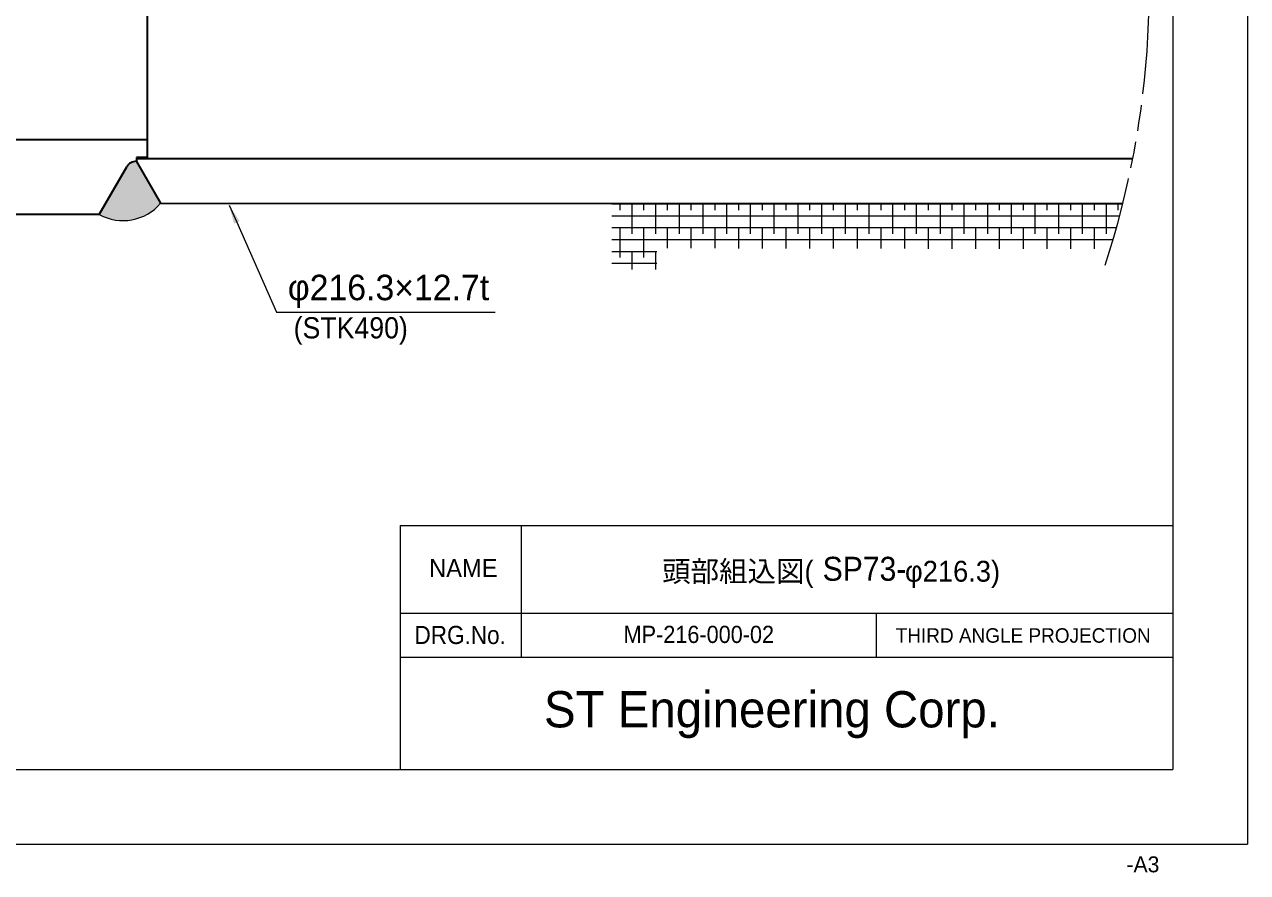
# Model space of a CAD drawing. Units: millimetres at full size, sheet at 1:2; details may follow other scales. Extents: x 2335 to 3175, y 1300 to 1901.
# Drawn here: x 2848 to 3175.5, y 1299.6 to 1526.6 of the extents above; entities that cross this region are included whole.
import ezdxf
from ezdxf.enums import TextEntityAlignment as Align

# ---------------------------------------------------------------- set-up
doc = ezdxf.new("R2010")
doc.units = ezdxf.units.MM
doc.header["$LTSCALE"] = 2
doc.linetypes.add('CHAIN_DOUBLE_DASH', pattern=[23.5, 12, -1.5, 3.5, -1.5, 3.5, -1.5])
for name, color, linetype, lineweight in [('1外形線', 7, 'Continuous', 35), ('2細い実線', 3, 'Continuous', 20), ('5想像線', 6, 'CHAIN_DOUBLE_DASH', 13), ('6寸法線', 4, 'Continuous', 13), ('7 枠・タイトル', 7, 'Continuous', 13), ('7枠', 7, 'Continuous', 13)]:
    doc.layers.add(name, color=color, linetype=linetype, lineweight=lineweight)
doc.styles.add('Arial', font='')
doc.styles.add('ＭＳ Ｐゴシック', font='')
doc.styles.get('Arial').set_extended_font_data('Arial')
doc.styles.get('ＭＳ Ｐゴシック').set_extended_font_data('MS PGothic')

# ---------------------------------------------------------------- blocks, each defined once
blk = doc.blocks.new('filled_arrow')
at = {"color": 0, "linetype": 'Continuous', "lineweight": -2}
blk.add_solid([(7.5, 1.25), (0, 0), (7.5, -1.25)], dxfattribs=at)

msp = doc.modelspace()

# ---------------------------------------------------------------- hatches: boundary and pattern name
at = {"layer": '6寸法線'}
msp.add_hatch(color=3, dxfattribs=at).paths.add_polyline_path([(2868.019, 1475.75), (2875.38, 1488.498, -0.26536), (2877.949, 1489.998), (2884.444, 1478.748, -0.35518)])

# ---------------------------------------------------------------- linework, layer by layer
at = {"layer": '1外形線'}
for p, q in [((2880.978, 1494.242), (2880.978, 1540.12)), ((2874.478, 1495.75), (2844.978, 1495.75)), ((2880.978, 1495.75), (2844.978, 1495.75)), ((2880.978, 1490.998), (2880.978, 1494.242)), ((2880.978, 1490.998), (2877.978, 1490.998)), ((2877.978, 1490.998), (2877.978, 1489.998)), ((2877.978, 1490.748), (2877.978, 1489.948)), ((2877.978, 1490.746), (3144.738, 1490.746)), ((2877.978, 1489.948), (2884.444, 1478.748)), ((2868.019, 1475.75), (2875.38, 1488.498)), ((2884.442, 1478.745), (3142.08, 1478.723)), ((2867.12, 1475.75), (2698.478, 1475.75)), ((2868.019, 1475.75), (2698.478, 1475.75))]:
    msp.add_line(p, q, dxfattribs=at)
msp.add_arc((2877.978, 1486.998), 3, 90, 149.99667, dxfattribs=at)
at = {"layer": '2細い実線'}
for p, q in [((3142.026, 1478.505), (3005.262, 1478.505)), ((3007.395, 1478.734), (3007.395, 1476.917)), ((3010.57, 1478.505), (3010.57, 1470.567)), ((3013.745, 1478.733), (3013.745, 1476.917)), ((3016.92, 1478.505), (3016.92, 1470.567)), ((3020.095, 1478.733), (3020.095, 1476.917)), ((3023.27, 1478.505), (3023.27, 1470.567)), ((3026.445, 1478.732), (3026.445, 1476.917)), ((3029.62, 1478.505), (3029.62, 1470.567)), ((3032.795, 1478.732), (3032.795, 1476.917)), ((3035.97, 1478.505), (3035.97, 1470.567)), ((3039.145, 1478.731), (3039.145, 1476.917)), ((3042.32, 1478.505), (3042.32, 1470.567)), ((3045.495, 1478.731), (3045.495, 1476.917)), ((3048.67, 1478.505), (3048.67, 1470.567)), ((3051.845, 1478.73), (3051.845, 1476.917)), ((3055.02, 1478.505), (3055.02, 1470.567)), ((3058.195, 1478.73), (3058.195, 1476.917)), ((3061.37, 1478.505), (3061.37, 1470.567)), ((3064.545, 1478.729), (3064.545, 1476.917)), ((3067.72, 1478.505), (3067.72, 1470.567)), ((3070.895, 1478.729), (3070.895, 1476.917)), ((3074.07, 1478.505), (3074.07, 1470.567)), ((3077.245, 1478.728), (3077.245, 1476.917)), ((3080.42, 1478.505), (3080.42, 1470.567)), ((3083.595, 1478.728), (3083.595, 1476.917)), ((3086.77, 1478.505), (3086.77, 1470.567)), ((3089.945, 1478.727), (3089.945, 1476.917)), ((3093.12, 1478.505), (3093.12, 1470.567)), ((3096.295, 1478.727), (3096.295, 1476.917)), ((3099.47, 1478.505), (3099.47, 1470.567)), ((3102.645, 1478.726), (3102.645, 1476.917)), ((3105.82, 1478.505), (3105.82, 1470.567)), ((3108.995, 1478.726), (3108.995, 1476.917)), ((3112.17, 1478.505), (3112.17, 1470.567)), ((3115.345, 1478.725), (3115.345, 1476.917)), ((3118.52, 1478.505), (3118.52, 1470.567)), ((3121.695, 1478.725), (3121.695, 1476.917)), ((3124.87, 1478.505), (3124.87, 1470.567)), ((3128.045, 1478.724), (3128.045, 1476.917)), ((3131.22, 1478.505), (3131.22, 1470.567)), ((3134.395, 1478.724), (3134.395, 1476.917)), ((3137.57, 1478.505), (3137.57, 1470.567)), ((3140.745, 1478.723), (3140.745, 1476.917)), ((3141.212, 1475.33), (3005.262, 1475.33)), ((3140.352, 1472.155), (3005.262, 1472.155)), ((3007.395, 1472.155), (3007.395, 1464.217)), ((3013.745, 1472.155), (3013.745, 1464.217)), ((3020.095, 1472.155), (3020.095, 1466.729)), ((3026.445, 1472.155), (3026.445, 1466.718)), ((3032.795, 1472.155), (3032.795, 1466.706)), ((3039.145, 1472.155), (3039.145, 1466.695)), ((3045.495, 1472.155), (3045.495, 1466.683)), ((3051.845, 1472.155), (3051.845, 1466.672)), ((3058.195, 1472.155), (3058.195, 1466.66)), ((3064.545, 1472.155), (3064.545, 1466.649)), ((3070.895, 1472.155), (3070.895, 1466.637)), ((3077.245, 1472.155), (3077.245, 1466.626)), ((3083.595, 1472.155), (3083.595, 1466.614)), ((3089.945, 1472.155), (3089.945, 1466.603)), ((3096.295, 1472.155), (3096.295, 1466.591)), ((3102.645, 1472.155), (3102.645, 1466.58)), ((3108.995, 1472.155), (3108.995, 1466.568)), ((3115.345, 1472.155), (3115.345, 1466.557)), ((3121.695, 1472.155), (3121.695, 1466.545)), ((3128.045, 1472.155), (3128.045, 1466.534)), ((3134.395, 1472.155), (3134.395, 1466.522)), ((3139.444, 1468.98), (3005.262, 1468.98)), ((3017.262, 1465.805), (3005.262, 1465.805)), ((3010.57, 1465.805), (3010.57, 1461.038)), ((3016.92, 1465.805), (3016.92, 1461.038)), ((3017.262, 1462.63), (3005.262, 1462.63))]:
    msp.add_line(p, q, dxfattribs=at)
msp.add_arc((2874.388, 1487.352), 13.235, 241.23534, 319.4514, dxfattribs=at)
at = {"layer": '5想像線'}
msp.add_arc((2909.095, 1536.524), 240.048, 341.96337, 11.76048, dxfattribs=at)
at = {"layer": '6寸法線'}
msp.add_lwpolyline([(2902.822, 1478.239), (2904.842, 1473.665), (2915.481, 1449.578), (2974.038, 1449.578)], dxfattribs=at)
at = {"layer": '7 枠・タイトル'}
for p, q in [((2948.55, 1392.537), (2948.55, 1327.192)), ((2948.55, 1392.537), (3155.452, 1392.537)), ((2981, 1392.537), (2981, 1357.243)), ((2948.55, 1369.008), (3155.452, 1369.008)), ((3075.993, 1369.008), (3075.993, 1357.243)), ((2948.55, 1357.243), (3155.452, 1357.243))]:
    msp.add_line(p, q, dxfattribs=at)
at = {"layer": '7枠'}
for p, q in [((3175.452, 1901.192), (3175.452, 1307.192)), ((3155.452, 1881.192), (3155.452, 1327.192)), ((2355.452, 1327.192), (3155.452, 1327.192)), ((2335.452, 1307.192), (3175.452, 1307.192))]:
    msp.add_line(p, q, dxfattribs=at)

# ---------------------------------------------------------------- block references
at = {"layer": '6寸法線', "xscale": 0.667, "yscale": 0.667, "rotation": 293.8}
msp.add_blockref('filled_arrow', (2902.822, 1478.239), dxfattribs=at)

# ---------------------------------------------------------------- texts
at = {"layer": '6寸法線', "style": 'Arial'}
for s, height, width, p in [('φ216.3×12.7t', 6.818, 0.95, (2918.499, 1459.627)), ('(STK490)', 5.682, 0.9, (2920.075, 1448.263))]:
    msp.add_text(s, height=height, dxfattribs=dict(at, width=width)).set_placement(p, align=Align.TOP_LEFT)
at = {"layer": '7 枠・タイトル', "style": 'ＭＳ Ｐゴシック'}
for s, height, p in [('NAME', 4.852, (2956.326, 1383.535)), ('THIRD ANGLE PROJECTION', 3.881, (3081.256, 1365.007)), ('ST Engineering Corp.', 9.703, (2987.092, 1348.16))]:
    msp.add_text(s, height=height, dxfattribs=at).set_placement(p, align=Align.TOP_LEFT)
at = {"layer": '7 枠・タイトル', "style": 'ＭＳ Ｐゴシック', "width": 0.95}
msp.add_text('DRG.No.', height=4.852, dxfattribs=at).set_placement((2952.425, 1365.634), align=Align.TOP_LEFT)
at = {"layer": '7枠', "style": 'ＭＳ Ｐゴシック'}
for s, p in [('頭部組込図(', (3018.729, 1375.786)), ('φ216.3)', (3083.744, 1375.786))]:
    msp.add_text(s, height=5.587, dxfattribs=at).set_placement(p, align=Align.BOTTOM_LEFT)
at = {"layer": '7枠', "style": 'Arial'}
for s, height, width, p in [('SP73-', 6.414, 0.9, (3061.698, 1375.786)), ('-A3', 4.261, 0.95, (3143.049, 1298.389))]:
    msp.add_text(s, height=height, dxfattribs=dict(at, width=width)).set_placement(p, align=Align.BOTTOM_LEFT)
at = {"layer": '7枠', "style": 'Arial', "width": 0.9}
msp.add_text('MP-216-000-02', height=4.611, dxfattribs=at).set_placement((3028.543, 1363.357), align=Align.MIDDLE_CENTER)

doc.saveas('drawing.dxf')
